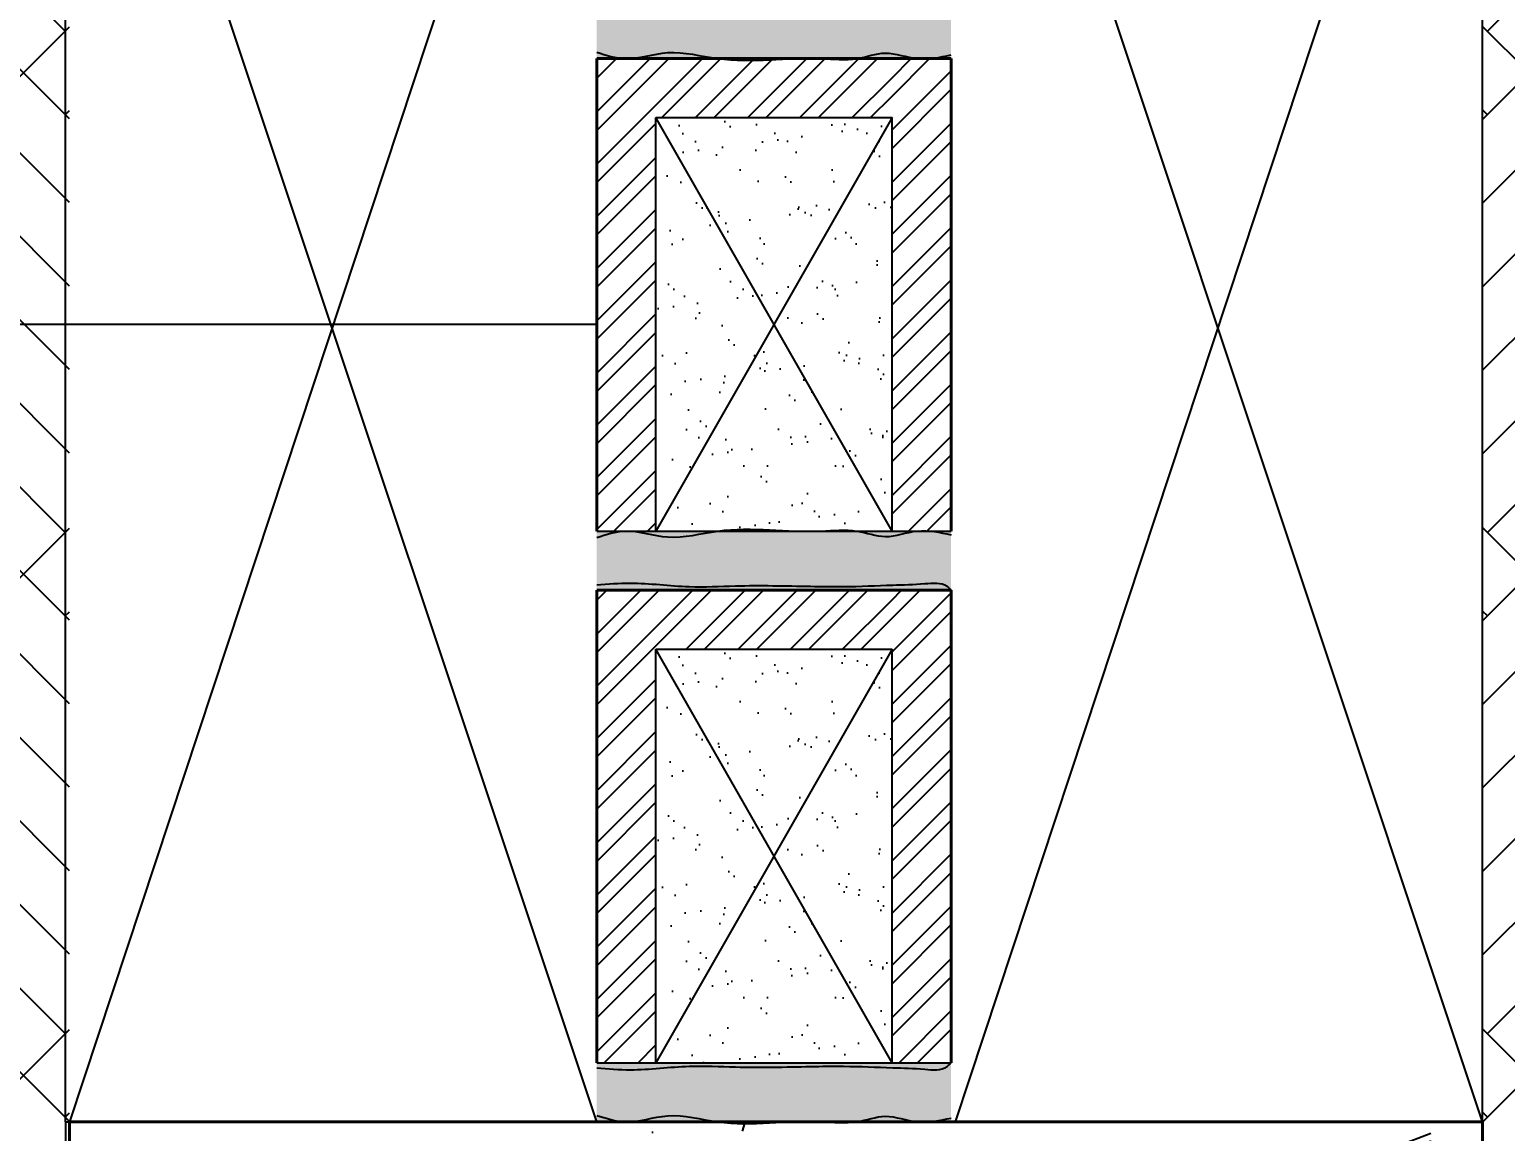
# Model space of a CAD drawing. Header units: inches. Extents: x 8351 to 42256, y 21052 to 33437.
# Drawn here: x 8509.1 to 8534.1, y 24188.86 to 24207.52 of the extents above; entities that cross this region are included whole.
import ezdxf

# ---------------------------------------------------------------- set-up
doc = ezdxf.new("R2010")
doc.units = ezdxf.units.IN
doc.header["$MEASUREMENT"] = 0
doc.styles.add('AEP', font='swisscl.ttf')
doc.dimstyles.new('IB-1', dxfattribs={"dimscale": 46, "dimtxt": 0.18, "dimasz": 0.1, "dimexe": 0.15, "dimexo": 0.0625, "dimgap": 0.09, "dimtad": 1, "dimdec": 0, "dimzin": 0, "dimdsep": 46, "dimlunit": 4, "dimtxsty": 'AEP', "dimblk": 'ARCHTICK', "dimcen": 0.09, "dimdle": 0.15, "dimclrd": 8, "dimclre": 8, "dimadec": 0, "dimazin": 0, "dimtfac": 1, "dimtdec": 0, "dimtix": 1, "dimtmove": 2, "dimatfit": 3, "dimfxl": 1, "dimtolj": 1, "dimtzin": 0, "dimarcsym": 0})
pattern_1 = [(45, (-148200.1403254883, 22437.92276994538), (-0.4419417382415922, 0.4419417382415922), []), (45, (-148200.1403254883, 22438.23526994538), (-0.4419417382415922, 0.4419417382415922), [])]

# ---------------------------------------------------------------- blocks, each defined once
blk = doc.blocks.new('_ArchTick')
at = {"color": 0, "linetype": 'ByBlock', "const_width": 0.15}
blk.add_lwpolyline([(-0.5, -0.5), (0.5, 0.5)], dxfattribs=at)
blk = doc.blocks.new('*D479')
at = {"color": 8, "lineweight": -2, "transparency": 16777216}
for p, q in [((8518.707977608055, 24186.15298433488), (8518.707977608055, 24154.55860942173)), ((8509.707977608055, 24177.15298433488), (8509.707977608055, 24154.55860942173)), ((8509.707977608055, 24161.45860942173), (8505.107977608055, 24161.45860942173)), ((8509.707977608055, 24161.45860942173), (8518.707977608055, 24161.45860942173)), ((8518.707977608055, 24161.45860942173), (8523.307977608056, 24161.45860942173))]:
    blk.add_line(p, q, dxfattribs=at)
at = {"layer": 'Defpoints', "color": 0, "transparency": 16777216}
for p in [(8518.707977608055, 24189.02798433488), (8509.707977608055, 24180.02798433488), (8518.707977608055, 24161.45860942173)]:
    blk.add_point(p, dxfattribs=at)
at = {"color": 8, "lineweight": -2, "transparency": 16777216, "xscale": 4.600000000000001, "yscale": 4.600000000000001, "zscale": 4.600000000000001}
blk.add_blockref('_ArchTick', (8509.707977608055, 24161.45860942173), dxfattribs=at)
at = {"color": 8, "lineweight": -2, "transparency": 16777216, "xscale": 4.600000000000001, "yscale": 4.600000000000001, "zscale": 4.600000000000001, "rotation": 180}
blk.add_blockref('_ArchTick', (8518.707977608055, 24161.45860942173), dxfattribs=at)
at = {"color": 0, "transparency": 16777216, "insert": (8514.207977608055, 24167.95437613209), "char_height": 4.600000000000001, "attachment_point": 5, "style": 'AEP'}
blk.add_mtext('\\A1;10"', dxfattribs=at)
blk = doc.blocks.new('*D480')
at = {"color": 8, "lineweight": -2, "transparency": 16777216}
for p, q in [((8518.707977608055, 24186.15298433488), (8518.707977608055, 24154.55860942173)), ((8524.707977608055, 24186.21612824759), (8524.707977608055, 24154.55860942173)), ((8518.707977608055, 24161.45860942173), (8514.107977608055, 24161.45860942173)), ((8518.707977608055, 24161.45860942173), (8524.707977608055, 24161.45860942173)), ((8524.707977608055, 24161.45860942173), (8529.307977608056, 24161.45860942173))]:
    blk.add_line(p, q, dxfattribs=at)
at = {"layer": 'Defpoints', "color": 0, "transparency": 16777216}
for p in [(8518.707977608055, 24189.02798433488), (8524.707977608055, 24189.09112824759), (8524.707977608055, 24161.45860942173)]:
    blk.add_point(p, dxfattribs=at)
at = {"color": 8, "lineweight": -2, "transparency": 16777216, "xscale": 4.600000000000001, "yscale": 4.600000000000001, "zscale": 4.600000000000001}
blk.add_blockref('_ArchTick', (8518.707977608055, 24161.45860942173), dxfattribs=at)
at = {"color": 8, "lineweight": -2, "transparency": 16777216, "xscale": 4.600000000000001, "yscale": 4.600000000000001, "zscale": 4.600000000000001, "rotation": 180}
blk.add_blockref('_ArchTick', (8524.707977608055, 24161.45860942173), dxfattribs=at)
at = {"color": 0, "transparency": 16777216, "insert": (8521.707977608055, 24167.95437613209), "char_height": 4.600000000000001, "attachment_point": 5, "style": 'AEP'}
blk.add_mtext('\\A1;6"', dxfattribs=at)
blk = doc.blocks.new('*D481')
at = {"color": 8, "lineweight": -2, "transparency": 16777216}
for p, q in [((8524.707977608055, 24186.21612824759), (8524.707977608055, 24154.55860942173)), ((8533.707977608055, 24186.15298433488), (8533.707977608055, 24154.55860942173)), ((8524.707977608055, 24161.45860942173), (8520.107977608055, 24161.45860942173)), ((8524.707977608055, 24161.45860942173), (8533.707977608055, 24161.45860942173)), ((8533.707977608055, 24161.45860942173), (8538.307977608056, 24161.45860942173))]:
    blk.add_line(p, q, dxfattribs=at)
at = {"layer": 'Defpoints', "color": 0, "transparency": 16777216}
for p in [(8524.707977608055, 24189.09112824759), (8533.707977608055, 24189.02798433488), (8533.707977608055, 24161.45860942173)]:
    blk.add_point(p, dxfattribs=at)
at = {"color": 8, "lineweight": -2, "transparency": 16777216, "xscale": 4.600000000000001, "yscale": 4.600000000000001, "zscale": 4.600000000000001}
blk.add_blockref('_ArchTick', (8524.707977608055, 24161.45860942173), dxfattribs=at)
at = {"color": 8, "lineweight": -2, "transparency": 16777216, "xscale": 4.600000000000001, "yscale": 4.600000000000001, "zscale": 4.600000000000001, "rotation": 180}
blk.add_blockref('_ArchTick', (8533.707977608055, 24161.45860942173), dxfattribs=at)
at = {"color": 0, "transparency": 16777216, "insert": (8529.207977608055, 24167.95437613209), "char_height": 4.600000000000001, "attachment_point": 5, "style": 'AEP'}
blk.add_mtext('\\A1;10"', dxfattribs=at)

msp = doc.modelspace()

# ---------------------------------------------------------------- hatches: boundary and pattern name
h = msp.add_hatch()
h.set_pattern_fill('AR-PARQ1', color=8, scale=0.5, angle=45, style=0)
h.set_pattern_definition([(45.00000000000001, (17533.09023484423, 92738.15298433491), (8.485281374238571, 8.881784197001252e-16), [6, -6]), (45.00000000000001, (17532.38312806303, 92738.8600911161), (8.485281374238571, 8.881784197001252e-16), [6, -6]), (45.00000000000001, (17531.67602128184, 92739.5671978973), (8.485281374238571, 8.881784197001252e-16), [6, -6]), (45.00000000000001, (17530.96891450065, 92740.27430467849), (8.485281374238571, 8.881784197001252e-16), [6, -6]), (45.00000000000001, (17530.26180771946, 92740.98141145968), (8.485281374238571, 8.881784197001252e-16), [6, -6]), (45.00000000000001, (17529.55470093826, 92741.68851824087), (8.485281374238571, 8.881784197001252e-16), [6, -6]), (45.00000000000001, (17528.84759415707, 92742.39562502207), (8.485281374238571, 8.881784197001252e-16), [6, -6]), (135, (17537.33287553138, 92742.39562502207), (-8.485281374238571, -8.881784197001252e-16), [6, -6]), (135, (17538.03998231257, 92743.10273180326), (-8.485281374238571, -8.881784197001252e-16), [6, -6]), (135, (17538.74708909376, 92743.80983858445), (-8.485281374238571, -8.881784197001252e-16), [6, -6]), (135, (17539.45419587495, 92744.51694536564), (-8.485281374238571, -8.881784197001252e-16), [6, -6]), (135, (17540.16130265615, 92745.22405214683), (-8.485281374238571, -8.881784197001252e-16), [6, -6]), (135, (17540.86840943734, 92745.93115892803), (-8.485281374238571, -8.881784197001252e-16), [6, -6]), (135, (17541.57551621853, 92746.63826570922), (-8.485281374238571, -8.881784197001252e-16), [6, -6])])
h.paths.add_polyline_path([(8501.902734844223, 24209.59048433488), (8509.777734844223, 24209.59048433488), (8509.777734844223, 24182.77798433488), (8501.902734844223, 24182.77798433488)])
h = msp.add_hatch()
h.set_pattern_fill('AR-PARQ1', color=8, scale=0.5, angle=45, style=0)
h.set_pattern_definition([(135, (-489.6045223919446, 92738.15298433491), (-8.485281374238571, 8.881784197001252e-16), [6, -6]), (135, (-488.8974156107524, 92738.8600911161), (-8.485281374238571, 8.881784197001252e-16), [6, -6]), (135, (-488.1903088295603, 92739.5671978973), (-8.485281374238571, 8.881784197001252e-16), [6, -6]), (135, (-487.4832020483682, 92740.27430467849), (-8.485281374238571, 8.881784197001252e-16), [6, -6]), (135, (-486.7760952671761, 92740.98141145968), (-8.485281374238571, 8.881784197001252e-16), [6, -6]), (135, (-486.0689884859839, 92741.68851824087), (-8.485281374238571, 8.881784197001252e-16), [6, -6]), (135, (-485.3618817047918, 92742.39562502207), (-8.485281374238571, 8.881784197001252e-16), [6, -6]), (45, (-493.8471630790973, 92742.39562502207), (8.485281374238571, -8.881784197001252e-16), [6, -6]), (45, (-494.5542698602894, 92743.10273180326), (8.485281374238571, -8.881784197001252e-16), [6, -6]), (45, (-495.2613766414815, 92743.80983858445), (8.485281374238571, -8.881784197001252e-16), [6, -6]), (45, (-495.9684834226737, 92744.51694536564), (8.485281374238571, -8.881784197001252e-16), [6, -6]), (45, (-496.6755902038658, 92745.22405214683), (8.485281374238571, -8.881784197001252e-16), [6, -6]), (45, (-497.3826969850579, 92745.93115892803), (8.485281374238571, -8.881784197001252e-16), [6, -6]), (45, (-498.08980376625, 92746.63826570922), (8.485281374238571, -8.881784197001252e-16), [6, -6])])
h.paths.add_polyline_path([(8541.582977608055, 24209.59048433488), (8533.707977608055, 24209.59048433488), (8533.707977608055, 24182.77798433488), (8541.582977608055, 24182.77798433488)])
h = msp.add_hatch()
h.set_pattern_fill('ESCHER', color=8, scale=0.2, style=0)
h.set_pattern_definition([(59.99999999999999, (-148200.1403254883, 22416.92276994538), (-0.2399999999062395, -5.413260950604126e-11), [0.22, -0.02]), (180, (-148200.1403254883, 22416.92276994538), (0.12, -0.2078460968), [0.22, -0.02]), (300.0000000000001, (-148200.1403254883, 22416.92276994538), (0.2399999999062395, -5.413260950604126e-11), [0.22, -0.02]), (59.99999999999999, (-148200.1203254879, 22416.92276994538), (-0.2399999999062395, -5.413260950604126e-11), [0.04000000000000001, -0.2]), (300.0000000000001, (-148200.1203254879, 22416.92276994538), (0.2399999999062395, -5.413260950604126e-11), [0.04000000000000001, -0.2]), (59.99999999999999, (-148200.1503254881, 22416.94009045351), (-0.2399999999062395, -5.413260950604126e-11), [0.04000000000000001, -0.2]), (180, (-148200.1503254881, 22416.94009045351), (0.12, -0.2078460968), [0.04000000000000001, -0.2]), (300.0000000000001, (-148200.1503254881, 22416.90544943724), (0.2399999999062395, -5.413260950604126e-11), [0.04000000000000001, -0.2]), (180, (-148200.1503254881, 22416.90544943724), (0.12, -0.2078460968), [0.04000000000000001, -0.2]), (59.99999999999999, (-148200.2203254875, 22416.92276994538), (-0.2399999999062395, -5.413260950604126e-11), [0.04000000000000001, -0.2]), (300.0000000000001, (-148200.2203254875, 22416.92276994538), (0.2399999999062395, -5.413260950604126e-11), [0.04000000000000001, -0.2]), (59.99999999999999, (-148200.1003254883, 22416.85348791329), (-0.2399999999062395, -5.413260950604126e-11), [0.04000000000000001, -0.2]), (180, (-148200.1003254883, 22416.85348791329), (0.12, -0.2078460968), [0.04000000000000001, -0.2]), (300.0000000000001, (-148200.1003254883, 22416.99205197746), (0.2399999999062395, -5.413260950604126e-11), [0.04000000000000001, -0.2]), (180, (-148200.1003254883, 22416.99205197746), (0.12, -0.2078460968), [0.04000000000000001, -0.2]), (0, (-148200.1003254883, 22416.95741096165), (-0.12, 0.2078460968), [0.14, -0.1]), (0, (-148200.1003254883, 22416.8881289291), (-0.12, 0.2078460968), [0.14, -0.1]), (120, (-148200.1303254876, 22416.97473146932), (-0.2399999999062395, 5.413269832388323e-11), [0.1399999999999978, -0.09999999999999894]), (120, (-148200.1903254882, 22416.94009045351), (-0.2399999999062395, 5.413269832388323e-11), [0.1399999999999978, -0.09999999999999894]), (240, (-148200.1903254882, 22416.90544943724), (0.1199999999062394, -0.2078460968541327), [0.14, -0.1]), (240, (-148200.1303254876, 22416.87080842096), (0.1199999999062394, -0.2078460968541327), [0.14, -0.1])])
edge = h.paths.add_edge_path()
edge.add_spline(control_points=[(8524.707977608055, 24208.02798433488), (8524.686754605942, 24208.00463590937), (8524.578231920697, 24207.88524498584), (8524.191629668907, 24207.9300439379), (8523.631860744417, 24207.94259410937), (8522.976151697547, 24207.97351911597), (8522.090205427468, 24207.96041573284), (8521.21768747943, 24207.93813910641), (8520.199465103657, 24207.99455715928), (8519.418380719819, 24207.88215542564), (8518.896842226595, 24207.92333579416), (8518.707977608055, 24207.93824843157)], knot_values=[0, 0, 0, 0, 0.09269881097107557, 0.4740104074243838, 1.017993143595406, 1.851571663378173, 2.411219109026905, 3.683532794642607, 4.466243239001887, 5.465456502621301, 6.032726868925216, 6.032726868925216, 6.032726868925216, 6.032726868925216], degree=3, periodic=0)
edge.add_line((8518.707977608055, 24207.93824843157), (8518.707977608055, 24207.13650471464))
edge.add_spline(control_points=[(8518.707977608055, 24207.13650471464), (8518.866932542272, 24207.08511933059), (8519.025887475558, 24207.03373394653), (8519.186412887857, 24207.02798433488)], knot_values=[0, 0, 0, 0, 0.4905884110814394, 0.4905884110814394, 0.4905884110814394, 0.4905884110890959], degree=3, periodic=0)
edge.add_spline(control_points=[(8519.186412887857, 24207.02798433488), (8519.423512462736, 24207.0194920318), (8519.949189318553, 24207.21852070725), (8520.472486971155, 24207.06660796775), (8520.757254567206, 24207.02798433488)], knot_values=[0.4905884110814394, 0.4905884110814394, 0.4905884110814394, 0.4905884110890959, 1.21519831769307, 2.074247133455103, 2.07424713345554, 2.07424713345554, 2.07424713345554], degree=3, periodic=0)
edge.add_line((8520.757254567206, 24207.02798433488), (8522.088787240185, 24207.02798433488))
edge.add_spline(control_points=[(8522.088787241117, 24207.02798433488), (8522.230252498039, 24207.03257059518), (8522.371864288323, 24207.03402679347), (8522.513599221804, 24207.02798433488)], knot_values=[3.407322677643481, 3.407322677643481, 3.407322677643481, 3.407322677643481, 3.830591787237537, 3.830591787245581, 3.830591787245581, 3.830591787245581], degree=3, periodic=0)
edge.add_line((8522.513599221804, 24207.02798433488), (8523.113204793282, 24207.02798433488))
edge.add_spline(control_points=[(8523.113204793282, 24207.02798433488), (8523.274919254914, 24207.05428439498), (8523.612827401817, 24207.1889462604), (8523.954061730043, 24207.04708512386), (8524.135032621421, 24207.02798433488)], knot_values=[4.430197358948973, 4.430197358950231, 4.430197358950231, 4.430197358950231, 4.920430728048533, 5.468446856193365, 5.468446856193365, 5.468446856193365, 5.46844685649766], degree=3, periodic=0)
edge.add_line((8524.135032621421, 24207.02798433488), (8524.347581560933, 24207.02798433488))
edge.add_spline(control_points=[(8524.347581560933, 24207.02798433488), (8524.467556514055, 24207.03882421672), (8524.587767061055, 24207.06497623192), (8524.707977608055, 24207.09112824759)], knot_values=[5.682645937467131, 5.682645937467131, 5.682645937467131, 5.682645937467131, 6.044860867008448, 6.044860867008448, 6.044860867008448, 6.044860867008448], degree=3, periodic=0)
edge.add_line((8524.707977608055, 24207.09112824759), (8524.707977608055, 24208.02798433488))
h = msp.add_hatch(color=7)
edge = h.paths.add_edge_path()
edge.add_line((8524.707977608055, 24208.02798433488), (8518.707977608055, 24208.02798433488))
edge.add_line((8518.707977608055, 24208.02798433488), (8518.707977608055, 24207.93824843157))
edge.add_spline(control_points=[(8518.707977608055, 24207.93824843157), (8518.896842226595, 24207.92333579416), (8519.418380719819, 24207.88215542564), (8520.199465103657, 24207.99455715928), (8521.21768747943, 24207.93813910641), (8522.090205427468, 24207.96041573284), (8522.976151697547, 24207.97351911597), (8523.631860744417, 24207.94259410937), (8524.191629668907, 24207.9300439379), (8524.578231920697, 24207.88524498584), (8524.686754605942, 24208.00463590937), (8524.707977608055, 24208.02798433488)], knot_values=[0, 0, 0, 0, 0.5672703663039161, 1.56648362992333, 2.349194074282609, 3.621507759898311, 4.181155205547044, 5.01473372532981, 5.558716461500833, 5.940028057954141, 6.032726868925216, 6.032726868925216, 6.032726868925216, 6.032726868925216], degree=3, periodic=0)
edge = h.paths.add_edge_path()
edge.add_spline(control_points=[(8520.757254567206, 24207.02798433488), (8520.472486971155, 24207.06660796775), (8519.949189318553, 24207.21852070725), (8519.423512462736, 24207.0194920318), (8519.186412887857, 24207.02798433488)], knot_values=[0.4905884110814394, 0.4905884110814394, 0.4905884110814394, 0.4905884110818768, 1.34963722684391, 2.074247133447884, 2.07424713345554, 2.07424713345554, 2.07424713345554], degree=3, periodic=0)
edge.add_line((8519.186412887857, 24207.02798433488), (8520.757254568138, 24207.02798433488))
edge = h.paths.add_edge_path()
edge.add_spline(control_points=[(8519.186412887857, 24207.02798433488), (8519.025887475558, 24207.03373394653), (8518.866932542272, 24207.08511933059), (8518.707977608055, 24207.13650471464)], knot_values=[0, 7.656486555873698e-12, 7.656486555873698e-12, 7.656486555873698e-12, 0.4905884110890959, 0.4905884110890959, 0.4905884110890959, 0.4905884110890959], degree=3, periodic=0)
edge.add_line((8518.707977608055, 24207.13650471464), (8518.707977608055, 24207.02798433488))
edge.add_line((8518.707977608055, 24207.02798433488), (8519.186412886926, 24207.02798433488))
edge = h.paths.add_edge_path()
edge.add_spline(control_points=[(8524.135032621421, 24207.02798433488), (8523.954061730043, 24207.04708512386), (8523.612827401817, 24207.1889462604), (8523.274919254914, 24207.05428439498), (8523.113204793282, 24207.02798433488)], knot_values=[4.430197358948973, 4.430197359253269, 4.430197359253269, 4.430197359253269, 4.978213487398101, 5.468446856496403, 5.468446856496403, 5.468446856496403, 5.46844685649766], degree=3, periodic=0)
edge.add_line((8523.113204793282, 24207.02798433488), (8524.135032621421, 24207.02798433488))
edge = h.paths.add_edge_path()
edge.add_spline(control_points=[(8524.707977608055, 24207.09112824759), (8524.587767061055, 24207.06497623192), (8524.467556514055, 24207.03882421672), (8524.347581560933, 24207.02798433488)], knot_values=[5.682645937467131, 5.682645937467131, 5.682645937467131, 5.682645937467131, 6.044860867008448, 6.044860867008448, 6.044860867008448, 6.044860867008448], degree=3, periodic=0)
edge.add_line((8524.347581560933, 24207.02798433488), (8524.707977608055, 24207.02798433488))
edge.add_line((8524.707977608055, 24207.02798433488), (8524.707977608055, 24207.09112824759))
h = msp.add_hatch()
h.set_pattern_fill('STEEL', color=1, scale=5, style=0)
h.set_pattern_definition(pattern_1)
h.paths.add_polyline_path([(8523.707977608055, 24199.02798433488), (8524.707977608055, 24199.02798433488), (8524.707977608055, 24207.02798433488), (8523.707977608055, 24207.02798433488)])
h.paths.add_polyline_path([(8519.707977608055, 24207.02798433488), (8518.707977608055, 24207.02798433488), (8518.707977608055, 24199.02798433488), (8519.707977608055, 24199.02798433488)])
h = msp.add_hatch()
h.set_pattern_fill('STEEL', color=1, scale=5, style=0)
h.set_pattern_definition(pattern_1)
h.paths.add_polyline_path([(8523.707977608055, 24206.02798433488), (8523.707977608055, 24207.02798433488), (8519.707977608055, 24207.02798433488), (8519.707977608055, 24206.02798433488)])
h = msp.add_hatch()
h.set_pattern_fill('AR-SAND', color=8, scale=0.5, style=0)
h.set_pattern_definition([(37.50000000000001, (-148240.004102581, 22407.52672710342), (-0.03149667905480408, 0.9634118845065793), [0, -0.76, 0, -0.85, 0, -0.8125]), (7.499999999999999, (-148240.004102581, 22407.52672710342), (0.8848883526338636, 1.41107303261487), [0, -0.41, 0, -0.685, 0, -0.2625]), (327.5, (-148240.6191025812, 22407.52672710342), (1.557070930875748, 0.002829526768482249), [0, -0.25, 0, -0.9, 0, -1.175]), (317.5, (-148240.6191025812, 22407.52672710342), (1.503063302286147, 0.4388377824671246), [0, -0.125, 0, -0.59, 0, -0.675])])
h.paths.add_polyline_path([(8519.707977608055, 24199.02798433488), (8523.707977608055, 24199.02798433488), (8523.707977608055, 24206.02798433488), (8519.707977608055, 24206.02798433488)])
h = msp.add_hatch()
h.set_pattern_fill('ESCHER', color=8, scale=0.2, style=0)
h.set_pattern_definition([(300.0000000000001, (-148200.1403254883, 25989.13319872439), (-0.2399999999062395, 5.413260950604126e-11), [0.22, -0.02]), (180, (-148200.1403254883, 25989.13319872439), (0.12, 0.2078460968), [0.22, -0.02]), (59.99999999999999, (-148200.1403254883, 25989.13319872439), (0.2399999999062395, 5.413260950604126e-11), [0.22, -0.02]), (300.0000000000001, (-148200.1203254879, 25989.13319872439), (-0.2399999999062395, 5.413260950604126e-11), [0.04000000000000001, -0.2]), (59.99999999999999, (-148200.1203254879, 25989.13319872439), (0.2399999999062395, 5.413260950604126e-11), [0.04000000000000001, -0.2]), (300.0000000000001, (-148200.1503254881, 25989.11587821625), (-0.2399999999062395, 5.413260950604126e-11), [0.04000000000000001, -0.2]), (180, (-148200.1503254881, 25989.11587821625), (0.12, 0.2078460968), [0.04000000000000001, -0.2]), (59.99999999999999, (-148200.1503254881, 25989.15051923253), (0.2399999999062395, 5.413260950604126e-11), [0.04000000000000001, -0.2]), (180, (-148200.1503254881, 25989.15051923253), (0.12, 0.2078460968), [0.04000000000000001, -0.2]), (300.0000000000001, (-148200.2203254875, 25989.13319872439), (-0.2399999999062395, 5.413260950604126e-11), [0.04000000000000001, -0.2]), (59.99999999999999, (-148200.2203254875, 25989.13319872439), (0.2399999999062395, 5.413260950604126e-11), [0.04000000000000001, -0.2]), (300.0000000000001, (-148200.1003254883, 25989.20248075647), (-0.2399999999062395, 5.413260950604126e-11), [0.04000000000000001, -0.2]), (180, (-148200.1003254883, 25989.20248075647), (0.12, 0.2078460968), [0.04000000000000001, -0.2]), (59.99999999999999, (-148200.1003254883, 25989.06391669231), (0.2399999999062395, 5.413260950604126e-11), [0.04000000000000001, -0.2]), (180, (-148200.1003254883, 25989.06391669231), (0.12, 0.2078460968), [0.04000000000000001, -0.2]), (0, (-148200.1003254883, 25989.09855770812), (-0.12, -0.2078460968), [0.14, -0.1]), (0, (-148200.1003254883, 25989.16783974066), (-0.12, -0.2078460968), [0.14, -0.1]), (240, (-148200.1303254876, 25989.08123720044), (-0.2399999999062395, -5.413269832388323e-11), [0.1399999999999999, -0.09999999999999998]), (240, (-148200.1903254882, 25989.11587821625), (-0.2399999999062395, -5.413269832388323e-11), [0.1399999999999999, -0.09999999999999998]), (120, (-148200.1903254882, 25989.15051923253), (0.1199999999062394, 0.2078460968541327), [0.1399999999999991, -0.09999999999999956]), (120, (-148200.1303254876, 25989.1851602488), (0.1199999999062394, 0.2078460968541327), [0.1399999999999991, -0.09999999999999956])])
edge = h.paths.add_edge_path()
edge.add_spline(control_points=[(8524.707977608055, 24198.02798433488), (8524.686754605942, 24198.0513327604), (8524.578231920697, 24198.17072368439), (8524.191629668907, 24198.12592473187), (8523.631860744417, 24198.1133745604), (8522.976151697547, 24198.0824495538), (8522.090205427468, 24198.09555293739), (8521.21768747943, 24198.11782956336), (8520.199465103657, 24198.06141151048), (8519.418380719819, 24198.17381324412), (8518.896842226595, 24198.13263287561), (8518.707977608055, 24198.1177202382)], knot_values=[0, 0, 0, 0, 0.09269881097107557, 0.4740104074243838, 1.017993143595406, 1.851571663378173, 2.411219109026905, 3.683532794642607, 4.466243239001887, 5.465456502621301, 6.032726868925216, 6.032726868925216, 6.032726868925216, 6.032726868925216], degree=3, periodic=0)
edge.add_line((8518.707977608055, 24198.1177202382), (8518.707977608055, 24198.91946395513))
edge.add_spline(control_points=[(8518.707977608055, 24198.91946395513), (8518.866932542272, 24198.97084933918), (8519.025887475558, 24199.02223472323), (8519.186412887857, 24199.02798433488)], knot_values=[0, 0, 0, 0, 0.4905884110814394, 0.4905884110814394, 0.4905884110814394, 0.4905884110890959], degree=3, periodic=0)
edge.add_spline(control_points=[(8519.186412887857, 24199.02798433488), (8519.423512462736, 24199.03647663796), (8519.949189318553, 24198.83744796252), (8520.472486971155, 24198.98936070202), (8520.757254567206, 24199.02798433488)], knot_values=[0.4905884110814394, 0.4905884110814394, 0.4905884110814394, 0.4905884110890959, 1.21519831769307, 2.074247133455103, 2.07424713345554, 2.07424713345554, 2.07424713345554], degree=3, periodic=0)
edge.add_line((8520.757254567206, 24199.02798433488), (8522.088787240185, 24199.02798433488))
edge.add_spline(control_points=[(8522.088787241117, 24199.02798433488), (8522.230252498039, 24199.02339807458), (8522.371864288323, 24199.02194187677), (8522.513599221804, 24199.02798433488)], knot_values=[3.407322677643481, 3.407322677643481, 3.407322677643481, 3.407322677643481, 3.830591787237537, 3.830591787245581, 3.830591787245581, 3.830591787245581], degree=3, periodic=0)
edge.add_line((8522.513599221804, 24199.02798433488), (8523.113204793282, 24199.02798433488))
edge.add_spline(control_points=[(8523.113204793282, 24199.02798433488), (8523.274919254914, 24199.00168427479), (8523.612827401817, 24198.86702240937), (8523.954061730043, 24199.0088835459), (8524.135032621421, 24199.02798433488)], knot_values=[4.430197358948973, 4.430197358950231, 4.430197358950231, 4.430197358950231, 4.920430728048533, 5.468446856193365, 5.468446856193365, 5.468446856193365, 5.46844685649766], degree=3, periodic=0)
edge.add_line((8524.135032621421, 24199.02798433488), (8524.347581560933, 24199.02798433488))
edge.add_spline(control_points=[(8524.347581560933, 24199.02798433488), (8524.467556514055, 24199.01714445304), (8524.587767061055, 24198.99099243784), (8524.707977608055, 24198.96484042218)], knot_values=[5.682645937467131, 5.682645937467131, 5.682645937467131, 5.682645937467131, 6.044860867008448, 6.044860867008448, 6.044860867008448, 6.044860867008448], degree=3, periodic=0)
edge.add_line((8524.707977608055, 24198.96484042218), (8524.707977608055, 24198.02798433488))
h = msp.add_hatch(color=7)
edge = h.paths.add_edge_path()
edge.add_line((8524.707977608055, 24198.02798433488), (8518.707977608055, 24198.02798433488))
edge.add_line((8518.707977608055, 24198.02798433488), (8518.707977608055, 24198.1177202382))
edge.add_spline(control_points=[(8518.707977608055, 24198.1177202382), (8518.896842226595, 24198.13263287561), (8519.418380719819, 24198.17381324412), (8520.199465103657, 24198.06141151048), (8521.21768747943, 24198.11782956336), (8522.090205427468, 24198.09555293739), (8522.976151697547, 24198.0824495538), (8523.631860744417, 24198.1133745604), (8524.191629668907, 24198.12592473187), (8524.578231920697, 24198.17072368439), (8524.686754605942, 24198.0513327604), (8524.707977608055, 24198.02798433488)], knot_values=[0, 0, 0, 0, 0.5672703663039161, 1.56648362992333, 2.349194074282609, 3.621507759898311, 4.181155205547044, 5.01473372532981, 5.558716461500833, 5.940028057954141, 6.032726868925216, 6.032726868925216, 6.032726868925216, 6.032726868925216], degree=3, periodic=0)
edge = h.paths.add_edge_path()
edge.add_spline(control_points=[(8520.757254567206, 24199.02798433488), (8520.472486971155, 24198.98936070202), (8519.949189318553, 24198.83744796252), (8519.423512462736, 24199.03647663796), (8519.186412887857, 24199.02798433488)], knot_values=[0.4905884110814394, 0.4905884110814394, 0.4905884110814394, 0.4905884110818768, 1.34963722684391, 2.074247133447884, 2.07424713345554, 2.07424713345554, 2.07424713345554], degree=3, periodic=0)
edge.add_line((8519.186412887857, 24199.02798433488), (8520.757254568138, 24199.02798433488))
edge = h.paths.add_edge_path()
edge.add_spline(control_points=[(8519.186412887857, 24199.02798433488), (8519.025887475558, 24199.02223472323), (8518.866932542272, 24198.97084933918), (8518.707977608055, 24198.91946395513)], knot_values=[0, 7.656486555873698e-12, 7.656486555873698e-12, 7.656486555873698e-12, 0.4905884110890959, 0.4905884110890959, 0.4905884110890959, 0.4905884110890959], degree=3, periodic=0)
edge.add_line((8518.707977608055, 24198.91946395513), (8518.707977608055, 24199.02798433488))
edge.add_line((8518.707977608055, 24199.02798433488), (8519.186412886926, 24199.02798433488))
edge = h.paths.add_edge_path()
edge.add_spline(control_points=[(8524.135032621421, 24199.02798433488), (8523.954061730043, 24199.0088835459), (8523.612827401817, 24198.86702240937), (8523.274919254914, 24199.00168427479), (8523.113204793282, 24199.02798433488)], knot_values=[4.430197358948973, 4.430197359253269, 4.430197359253269, 4.430197359253269, 4.978213487398101, 5.468446856496403, 5.468446856496403, 5.468446856496403, 5.46844685649766], degree=3, periodic=0)
edge.add_line((8523.113204793282, 24199.02798433488), (8524.135032621421, 24199.02798433488))
edge = h.paths.add_edge_path()
edge.add_spline(control_points=[(8524.707977608055, 24198.96484042218), (8524.587767061055, 24198.99099243784), (8524.467556514055, 24199.01714445304), (8524.347581560933, 24199.02798433488)], knot_values=[5.682645937467131, 5.682645937467131, 5.682645937467131, 5.682645937467131, 6.044860867008448, 6.044860867008448, 6.044860867008448, 6.044860867008448], degree=3, periodic=0)
edge.add_line((8524.347581560933, 24199.02798433488), (8524.707977608055, 24199.02798433488))
edge.add_line((8524.707977608055, 24199.02798433488), (8524.707977608055, 24198.96484042218))
h = msp.add_hatch()
h.set_pattern_fill('STEEL', color=1, scale=5, style=0)
h.set_pattern_definition(pattern_1)
h.paths.add_polyline_path([(8523.707977608055, 24190.02798433488), (8524.707977608055, 24190.02798433488), (8524.707977608055, 24198.02798433488), (8523.707977608055, 24198.02798433488)])
h.paths.add_polyline_path([(8519.707977608055, 24198.02798433488), (8518.707977608055, 24198.02798433488), (8518.707977608055, 24190.02798433488), (8519.707977608055, 24190.02798433488)])
h = msp.add_hatch()
h.set_pattern_fill('STEEL', color=1, scale=5, style=0)
h.set_pattern_definition(pattern_1)
h.paths.add_polyline_path([(8523.707977608055, 24197.02798433488), (8523.707977608055, 24198.02798433488), (8519.707977608055, 24198.02798433488), (8519.707977608055, 24197.02798433488)])
h = msp.add_hatch()
h.set_pattern_fill('AR-SAND', color=8, scale=0.5, style=0)
h.set_pattern_definition([(37.50000000000001, (-148240.004102581, 22398.52672710342), (-0.03149667905480408, 0.9634118845065793), [0, -0.76, 0, -0.85, 0, -0.8125]), (7.499999999999999, (-148240.004102581, 22398.52672710342), (0.8848883526338636, 1.41107303261487), [0, -0.41, 0, -0.685, 0, -0.2625]), (327.5, (-148240.6191025812, 22398.52672710342), (1.557070930875748, 0.002829526768482249), [0, -0.25, 0, -0.9, 0, -1.175]), (317.5, (-148240.6191025812, 22398.52672710342), (1.503063302286147, 0.4388377824671246), [0, -0.125, 0, -0.59, 0, -0.675])])
h.paths.add_polyline_path([(8519.707977608055, 24190.02798433488), (8523.707977608055, 24190.02798433488), (8523.707977608055, 24197.02798433488), (8519.707977608055, 24197.02798433488)])
h = msp.add_hatch()
h.set_pattern_fill('ESCHER', color=8, scale=0.2, style=0)
h.set_pattern_definition([(59.99999999999999, (-148200.1403254883, 22398.92276994538), (-0.2399999999062395, -5.413260950604126e-11), [0.22, -0.02]), (180, (-148200.1403254883, 22398.92276994538), (0.12, -0.2078460968), [0.22, -0.02]), (300.0000000000001, (-148200.1403254883, 22398.92276994538), (0.2399999999062395, -5.413260950604126e-11), [0.22, -0.02]), (59.99999999999999, (-148200.1203254879, 22398.92276994538), (-0.2399999999062395, -5.413260950604126e-11), [0.04000000000000001, -0.2]), (300.0000000000001, (-148200.1203254879, 22398.92276994538), (0.2399999999062395, -5.413260950604126e-11), [0.04000000000000001, -0.2]), (59.99999999999999, (-148200.1503254881, 22398.94009045351), (-0.2399999999062395, -5.413260950604126e-11), [0.04000000000000001, -0.2]), (180, (-148200.1503254881, 22398.94009045351), (0.12, -0.2078460968), [0.04000000000000001, -0.2]), (300.0000000000001, (-148200.1503254881, 22398.90544943724), (0.2399999999062395, -5.413260950604126e-11), [0.04000000000000001, -0.2]), (180, (-148200.1503254881, 22398.90544943724), (0.12, -0.2078460968), [0.04000000000000001, -0.2]), (59.99999999999999, (-148200.2203254875, 22398.92276994538), (-0.2399999999062395, -5.413260950604126e-11), [0.04000000000000001, -0.2]), (300.0000000000001, (-148200.2203254875, 22398.92276994538), (0.2399999999062395, -5.413260950604126e-11), [0.04000000000000001, -0.2]), (59.99999999999999, (-148200.1003254883, 22398.85348791329), (-0.2399999999062395, -5.413260950604126e-11), [0.04000000000000001, -0.2]), (180, (-148200.1003254883, 22398.85348791329), (0.12, -0.2078460968), [0.04000000000000001, -0.2]), (300.0000000000001, (-148200.1003254883, 22398.99205197746), (0.2399999999062395, -5.413260950604126e-11), [0.04000000000000001, -0.2]), (180, (-148200.1003254883, 22398.99205197746), (0.12, -0.2078460968), [0.04000000000000001, -0.2]), (0, (-148200.1003254883, 22398.95741096165), (-0.12, 0.2078460968), [0.14, -0.1]), (0, (-148200.1003254883, 22398.8881289291), (-0.12, 0.2078460968), [0.14, -0.1]), (120, (-148200.1303254876, 22398.97473146932), (-0.2399999999062395, 5.413269832388323e-11), [0.1399999999999979, -0.09999999999999895]), (120, (-148200.1903254882, 22398.94009045351), (-0.2399999999062395, 5.413269832388323e-11), [0.1399999999999979, -0.09999999999999895]), (240, (-148200.1903254882, 22398.90544943724), (0.1199999999062394, -0.2078460968541327), [0.14, -0.1]), (240, (-148200.1303254876, 22398.87080842096), (0.1199999999062394, -0.2078460968541327), [0.14, -0.1])])
edge = h.paths.add_edge_path()
edge.add_spline(control_points=[(8524.707977608055, 24190.02798433488), (8524.686754605942, 24190.00463590937), (8524.578231920697, 24189.88524498584), (8524.191629668907, 24189.9300439379), (8523.631860744417, 24189.94259410937), (8522.976151697547, 24189.97351911597), (8522.090205427468, 24189.96041573284), (8521.21768747943, 24189.93813910641), (8520.199465103657, 24189.99455715928), (8519.418380719819, 24189.88215542564), (8518.896842226595, 24189.92333579416), (8518.707977608055, 24189.93824843157)], knot_values=[0, 0, 0, 0, 0.09269881097107557, 0.4740104074243838, 1.017993143595406, 1.851571663378173, 2.411219109026905, 3.683532794642607, 4.466243239001887, 5.465456502621301, 6.032726868925216, 6.032726868925216, 6.032726868925216, 6.032726868925216], degree=3, periodic=0)
edge.add_line((8518.707977608055, 24189.93824843157), (8518.707977608055, 24189.13650471464))
edge.add_spline(control_points=[(8518.707977608055, 24189.13650471464), (8518.866932542272, 24189.08511933059), (8519.025887475558, 24189.03373394653), (8519.186412887857, 24189.02798433488)], knot_values=[0, 0, 0, 0, 0.4905884110814394, 0.4905884110814394, 0.4905884110814394, 0.4905884110890959], degree=3, periodic=0)
edge.add_spline(control_points=[(8519.186412887857, 24189.02798433488), (8519.423512462736, 24189.0194920318), (8519.949189318553, 24189.21852070725), (8520.472486971155, 24189.06660796775), (8520.757254567206, 24189.02798433488)], knot_values=[0.4905884110814394, 0.4905884110814394, 0.4905884110814394, 0.4905884110890959, 1.21519831769307, 2.074247133455103, 2.07424713345554, 2.07424713345554, 2.07424713345554], degree=3, periodic=0)
edge.add_line((8520.757254567206, 24189.02798433488), (8522.088787240185, 24189.02798433488))
edge.add_spline(control_points=[(8522.088787241117, 24189.02798433488), (8522.230252498039, 24189.03257059518), (8522.371864288323, 24189.03402679347), (8522.513599221804, 24189.02798433488)], knot_values=[3.407322677643481, 3.407322677643481, 3.407322677643481, 3.407322677643481, 3.830591787237537, 3.830591787245581, 3.830591787245581, 3.830591787245581], degree=3, periodic=0)
edge.add_line((8522.513599221804, 24189.02798433488), (8523.113204793282, 24189.02798433488))
edge.add_spline(control_points=[(8523.113204793282, 24189.02798433488), (8523.274919254914, 24189.05428439498), (8523.612827401817, 24189.1889462604), (8523.954061730043, 24189.04708512386), (8524.135032621421, 24189.02798433488)], knot_values=[4.430197358948973, 4.430197358950231, 4.430197358950231, 4.430197358950231, 4.920430728048533, 5.468446856193365, 5.468446856193365, 5.468446856193365, 5.46844685649766], degree=3, periodic=0)
edge.add_line((8524.135032621421, 24189.02798433488), (8524.347581560933, 24189.02798433488))
edge.add_spline(control_points=[(8524.347581560933, 24189.02798433488), (8524.467556514055, 24189.03882421672), (8524.587767061055, 24189.06497623192), (8524.707977608055, 24189.09112824759)], knot_values=[5.682645937467131, 5.682645937467131, 5.682645937467131, 5.682645937467131, 6.044860867008448, 6.044860867008448, 6.044860867008448, 6.044860867008448], degree=3, periodic=0)
edge.add_line((8524.707977608055, 24189.09112824759), (8524.707977608055, 24190.02798433488))
h = msp.add_hatch(color=7)
edge = h.paths.add_edge_path()
edge.add_line((8518.707977608055, 24190.02798433488), (8518.707977608055, 24189.93824843157))
edge.add_spline(control_points=[(8518.707977608055, 24189.93824843157), (8518.896842226595, 24189.92333579416), (8519.418380719819, 24189.88215542564), (8520.199465103657, 24189.99455715928), (8521.21768747943, 24189.93813910641), (8522.090205427468, 24189.96041573284), (8522.976151697547, 24189.97351911597), (8523.631860744417, 24189.94259410937), (8524.191629668907, 24189.9300439379), (8524.578231920697, 24189.88524498584), (8524.686754605942, 24190.00463590937), (8524.707977608055, 24190.02798433488)], knot_values=[0, 0, 0, 0, 0.5672703663039161, 1.56648362992333, 2.349194074282609, 3.621507759898311, 4.181155205547044, 5.01473372532981, 5.558716461500833, 5.940028057954141, 6.032726868925216, 6.032726868925216, 6.032726868925216, 6.032726868925216], degree=3, periodic=0)
edge.add_line((8524.707977608055, 24190.02798433488), (8518.707977608055, 24190.02798433488))
edge = h.paths.add_edge_path()
edge.add_spline(control_points=[(8520.757254567206, 24189.02798433488), (8520.472486971155, 24189.06660796775), (8519.949189318553, 24189.21852070725), (8519.423512462736, 24189.0194920318), (8519.186412887857, 24189.02798433488)], knot_values=[0.4905884110814394, 0.4905884110814394, 0.4905884110814394, 0.4905884110818768, 1.34963722684391, 2.074247133447884, 2.07424713345554, 2.07424713345554, 2.07424713345554], degree=3, periodic=0)
edge.add_line((8519.186412887857, 24189.02798433488), (8520.757254568138, 24189.02798433488))
edge = h.paths.add_edge_path()
edge.add_spline(control_points=[(8519.186412887857, 24189.02798433488), (8519.025887475558, 24189.03373394653), (8518.866932542272, 24189.08511933059), (8518.707977608055, 24189.13650471464)], knot_values=[0, 7.656486555873698e-12, 7.656486555873698e-12, 7.656486555873698e-12, 0.4905884110890959, 0.4905884110890959, 0.4905884110890959, 0.4905884110890959], degree=3, periodic=0)
edge.add_line((8518.707977608055, 24189.13650471464), (8518.707977608055, 24189.02798433488))
edge.add_line((8518.707977608055, 24189.02798433488), (8519.186412886926, 24189.02798433488))
edge = h.paths.add_edge_path()
edge.add_spline(control_points=[(8524.135032621421, 24189.02798433488), (8523.954061730043, 24189.04708512386), (8523.612827401817, 24189.1889462604), (8523.274919254914, 24189.05428439498), (8523.113204793282, 24189.02798433488)], knot_values=[4.430197358948973, 4.430197359253269, 4.430197359253269, 4.430197359253269, 4.978213487398101, 5.468446856496403, 5.468446856496403, 5.468446856496403, 5.46844685649766], degree=3, periodic=0)
edge.add_line((8523.113204793282, 24189.02798433488), (8524.135032621421, 24189.02798433488))
edge = h.paths.add_edge_path()
edge.add_line((8524.707977608055, 24189.02798433488), (8524.707977608055, 24189.09112824759))
edge.add_spline(control_points=[(8524.707977608055, 24189.09112824759), (8524.587767061055, 24189.06497623192), (8524.467556514055, 24189.03882421672), (8524.347581560933, 24189.02798433488)], knot_values=[5.682645937467131, 5.682645937467131, 5.682645937467131, 5.682645937467131, 6.044860867008448, 6.044860867008448, 6.044860867008448, 6.044860867008448], degree=3, periodic=0)
edge.add_line((8524.347581560933, 24189.02798433488), (8524.707977608055, 24189.02798433488))
h = msp.add_hatch()
h.set_pattern_fill('AR-CONC', color=8, scale=0.8, style=0)
h.set_pattern_definition([(49.99999999999999, (-148200.1403254883, 22437.92276994538), (5.738081460806028, -0.5020170798607609), [0.6000000000000001, -6.600000000000001]), (355, (-148200.1403254883, 22437.92276994538), (-1.110010668904, 6.017537069600095), [0.48, -5.28]), (100.4514, (-148199.662152048, 22437.88093522543), (4.628075053712172, 5.515516336487629), [0.509921519999992, -5.609136895999935]), (46.18420000000002, (-148200.1403254883, 22439.52276994547), (8.537928389005156, -1.324152114632145), [0.8999999999999952, -9.899999999999924]), (96.63559999999998, (-148199.4288315278, 22439.41242348941), (7.477301644389627, 7.792942967203534), [0.7648823039999938, -8.413703999999901]), (351.1842, (-148200.1403254883, 22439.52276994547), (7.477295561069018, 7.792948807402597), [0.7200000000000001, -7.920000000000001]), (21, (-148199.3403254876, 22439.12276994556), (4.775256416947694, -3.220951125322711), [0.6000000000000001, -6.600000000000001]), (326.0000000000001, (-148199.3403254876, 22439.12276994556), (1.946522655372654, 5.801200360374825), [0.48, -5.28]), (71.4514, (-148198.9423876235, 22438.85435709756), (6.72178102865192, 2.580243973679619), [0.5099215200000001, -5.609136896]), (37.50000000000001, (-148200.1403254883, 22437.92276994538), (0.09727884253832536, 2.663150830650492), [0, -5.216, 0, -5.36, 0, -5.300000000000001]), (7.499999999999999, (-148200.1403254883, 22437.92276994538), (2.104556299537189, 3.155293695058882), [0, -3.056, 0, -5.096, 0, -2.02]), (327.5, (-148201.9243254883, 22437.92276994538), (4.270579489379273, -0.1804389738750384), [0, -2, 0, -6.24, 0, -8.28]), (317.5, (-148202.7243254881, 22437.92276994538), (4.66548935473909, 0.8008398586585411), [0, -2.6, 0, -4.144, 0, -5.88])])
edge = h.paths.add_edge_path()
edge.add_line((8533.707977608055, 24180.02798433488), (8533.707977608055, 24189.02798433488))
edge.add_line((8533.707977608055, 24189.02798433488), (8524.347581560933, 24189.02798433488))
edge.add_spline(control_points=[(8524.347581560933, 24189.02798433488), (8524.276633286127, 24189.0215740728), (8524.20576739891, 24189.02051854812), (8524.135032621421, 24189.02798433488)], knot_values=[5.468446856196307, 5.468446856196307, 5.468446856196307, 5.468446856196307, 5.682645937163325, 5.682645937464558, 5.682645937464558, 5.682645937464558], degree=3, periodic=0)
edge.add_spline(control_points=[(8523.113204793282, 24189.02798433488), (8522.915411459491, 24188.99581667015), (8522.714381781616, 24189.01942455189), (8522.513599221804, 24189.02798433488)], knot_values=[3.830591787229998, 3.830591787229998, 3.830591787229998, 3.830591787234377, 4.430197358945813, 4.43019735895327, 4.43019735895327, 4.43019735895327], degree=3, periodic=0)
edge.add_line((8522.513599221804, 24189.02798433488), (8522.088787241117, 24189.02798433488))
edge.add_spline(control_points=[(8522.088787241117, 24189.02798433488), (8521.64324592913, 24189.0135400228), (8521.19915811459, 24188.9680480196), (8520.757254567206, 24189.02798433488)], knot_values=[2.074247133451844, 2.074247133451844, 2.074247133451844, 2.074247133451844, 3.407322677659142, 3.407322677662319, 3.407322677662319, 3.407322677662319], degree=3, periodic=0)
edge.add_spline(control_points=[(8519.186412887857, 24189.02798433488), (8519.423512462736, 24189.0194920318), (8519.949189318553, 24189.21852070725), (8520.472486971155, 24189.06660796775), (8520.757254567206, 24189.02798433488)], knot_values=[0.4905884110621325, 0.4905884110621325, 0.4905884110621325, 0.4905884110890456, 1.215198317692988, 2.074247133451844, 2.074247133451844, 2.074247133451844, 2.074247133455021], degree=3, periodic=0)
edge.add_line((8520.757254567206, 24189.02798433488), (8509.777734843292, 24189.02798433488))
edge.add_line((8509.777734844223, 24189.02798433488), (8509.777734844223, 24180.02798433488))
edge.add_line((8509.777734844223, 24180.02798433488), (8533.707977608987, 24180.02798433488))

# ---------------------------------------------------------------- linework, layer by layer
at = {"color": 7}
for p, q in [((8509.707977608055, 24189.02798433488), (8509.707977608055, 24216.02798433488)), ((8533.707977608055, 24189.02798433488), (8533.707977608055, 24216.02798433488)), ((8518.707977608055, 24207.02798433488), (8524.707977608055, 24207.02798433488)), ((8518.707977608055, 24199.02798433488), (8518.707977608055, 24207.02798433488)), ((8524.707977608055, 24199.02798433488), (8524.707977608055, 24207.02798433488)), ((8519.707977608055, 24206.02798433488), (8523.707977608055, 24206.02798433488)), ((8519.707977608055, 24199.02798433488), (8519.707977608055, 24206.02798433488)), ((8523.707977608055, 24199.02798433488), (8523.707977608055, 24206.02798433488)), ((8518.707977608055, 24199.02798433488), (8524.707977608055, 24199.02798433488)), ((8518.707977608055, 24198.02798433488), (8524.707977608055, 24198.02798433488)), ((8518.707977608055, 24190.02798433488), (8518.707977608055, 24198.02798433488)), ((8518.707977608055, 24198.02798433488), (8524.707977608055, 24198.02798433488)), ((8518.707977608055, 24198.02798433488), (8524.707977608055, 24198.02798433488)), ((8518.707977608055, 24198.02798433488), (8524.707977608055, 24198.02798433488)), ((8518.707977608055, 24190.02798433488), (8518.707977608055, 24198.02798433488)), ((8524.707977608055, 24190.02798433488), (8524.707977608055, 24198.02798433488)), ((8524.707977608055, 24190.02798433488), (8524.707977608055, 24198.02798433488)), ((8519.707977608055, 24197.02798433488), (8523.707977608055, 24197.02798433488)), ((8519.707977608055, 24190.02798433488), (8519.707977608055, 24197.02798433488)), ((8523.707977608055, 24190.02798433488), (8523.707977608055, 24197.02798433488)), ((8518.707977608055, 24190.02798433488), (8524.707977608055, 24190.02798433488)), ((8518.707977608055, 24190.02798433488), (8524.707977608055, 24190.02798433488)), ((8518.707977608055, 24190.02798433488), (8524.707977608055, 24190.02798433488)), ((8509.707977608055, 24189.02798433488), (8533.707977608055, 24189.02798433488)), ((8509.707977608055, 24189.02798433488), (8509.707977608055, 24180.02798433488)), ((8533.707977608055, 24189.02798433488), (8533.707977608055, 24180.02798433488))]:
    msp.add_line(p, q, dxfattribs=at)
at = {"color": 8}
for p, q in [((8518.707977608055, 24189.02798433488), (8509.707977608055, 24216.02798433488)), ((8518.707977608055, 24216.02798433488), (8509.777734844223, 24189.02798433488)), ((8533.707977608055, 24189.02798433488), (8524.707977608055, 24216.02798433488)), ((8533.707977608055, 24216.02798433488), (8524.777734844223, 24189.02798433488)), ((8523.707977608055, 24199.02798433488), (8519.707977608055, 24206.02798433488)), ((8523.707977608055, 24206.02798433488), (8519.707977608055, 24199.02798433488)), ((8518.707977608055, 24202.52798433488), (8494.091045943298, 24202.52798433488)), ((8523.707977608055, 24190.02798433488), (8519.707977608055, 24197.02798433488)), ((8523.707977608055, 24197.02798433488), (8519.707977608055, 24190.02798433488))]:
    msp.add_line(p, q, dxfattribs=at)
at = {"color": 7, "lineweight": 40}
for p, q in [((8518.707977608055, 24207.02798433488), (8524.707977608055, 24207.02798433488)), ((8518.707977608055, 24199.02798433488), (8518.707977608055, 24207.02798433488)), ((8524.707977608055, 24199.02798433488), (8524.707977608055, 24207.02798433488)), ((8518.707977608055, 24198.02798433488), (8524.707977608055, 24198.02798433488)), ((8518.707977608055, 24190.02798433488), (8518.707977608055, 24198.02798433488)), ((8524.707977608055, 24190.02798433488), (8524.707977608055, 24198.02798433488))]:
    msp.add_line(p, q, dxfattribs=at)
msp.add_lwpolyline([(8509.777734844223, 24189.02798433488), (8533.707977608055, 24189.02798433488), (8533.707977608055, 24180.02798433488), (8509.777734844223, 24180.02798433488)], close=True, dxfattribs=at)
at = {"color": 7}
for points in [[(8518.707977608055, 24207.13650471464), (8519.186412887857, 24207.02798433488), (8519.904065805697, 24207.12815321775), (8520.757254567206, 24207.02798433488), (8522.513599221804, 24207.02798433488), (8523.113204793282, 24207.02798433488), (8523.594763017469, 24207.11980172087), (8524.135032621421, 24207.02798433488), (8524.707977608055, 24207.09112824759)], [(8518.707977608055, 24198.91946395513), (8519.186412887857, 24199.02798433488), (8519.904065805697, 24198.92781545201), (8520.757254567206, 24199.02798433488), (8522.513599221804, 24199.02798433488), (8523.113204793282, 24199.02798433488), (8523.594763017469, 24198.9361669489), (8524.135032621421, 24199.02798433488), (8524.707977608055, 24198.96484042218)], [(8518.707977608055, 24198.1177202382), (8519.274479955644, 24198.14722886102), (8520.271948808082, 24198.08821161537), (8521.054558997252, 24198.10073886093), (8522.326847069175, 24198.09266574707), (8522.886478936509, 24198.08848999839), (8523.719680845015, 24198.11354448952), (8524.263073394284, 24198.13887736414), (8524.641574411862, 24198.09266574707), (8524.707977608055, 24198.02798433488)], [(8518.707977608055, 24189.93824843157), (8519.274479955644, 24189.90873980874), (8520.271948808082, 24189.96775705487), (8521.054558997252, 24189.9552298093), (8522.326847069175, 24189.9633029227), (8522.886478936509, 24189.96747867137), (8523.719680845015, 24189.94242418025), (8524.263073394284, 24189.9170913061), (8524.641574411862, 24189.9633029227), (8524.707977608055, 24190.02798433488)], [(8518.707977608055, 24189.13650471464), (8519.186412887857, 24189.02798433488), (8519.904065805697, 24189.12815321775), (8520.757254567206, 24189.02798433488), (8522.513599221804, 24189.02798433488), (8523.113204793282, 24189.02798433488), (8523.594763017469, 24189.11980172087), (8524.135032621421, 24189.02798433488), (8524.707977608055, 24189.09112824759)]]:
    msp.add_spline(points, degree=3, dxfattribs=at)

# ---------------------------------------------------------------- dimensions: what is measured, and where the dimension line sits
for base, p1, p2, picture, middle in [((8518.707977608055, 24161.45860942173), (8509.707977608055, 24180.02798433488), (8518.707977608055, 24189.02798433488), '*D479', (8514.207977608055, 24167.95437613209)), ((8533.707977608055, 24161.45860942173), (8524.707977608055, 24189.09112824759), (8533.707977608055, 24189.02798433488), '*D481', (8529.207977608055, 24167.95437613209))]:
    dim = msp.add_linear_dim(base=base, p1=p1, p2=p2, text='10"', dimstyle='IB-1', override={"dimtxt": 0.1})
    dim.commit()
    dim.dimension.update_dxf_attribs({"geometry": picture, "text_midpoint": middle})
dim = msp.add_linear_dim(base=(8524.707977608055, 24161.45860942173), p1=(8518.707977608055, 24189.02798433488), p2=(8524.707977608055, 24189.09112824759), dimstyle='IB-1', override={"dimtxt": 0.1})
dim.commit()
dim.dimension.update_dxf_attribs({"geometry": '*D480', "text_midpoint": (8521.707977608055, 24167.95437613209)})

doc.saveas('drawing.dxf')
